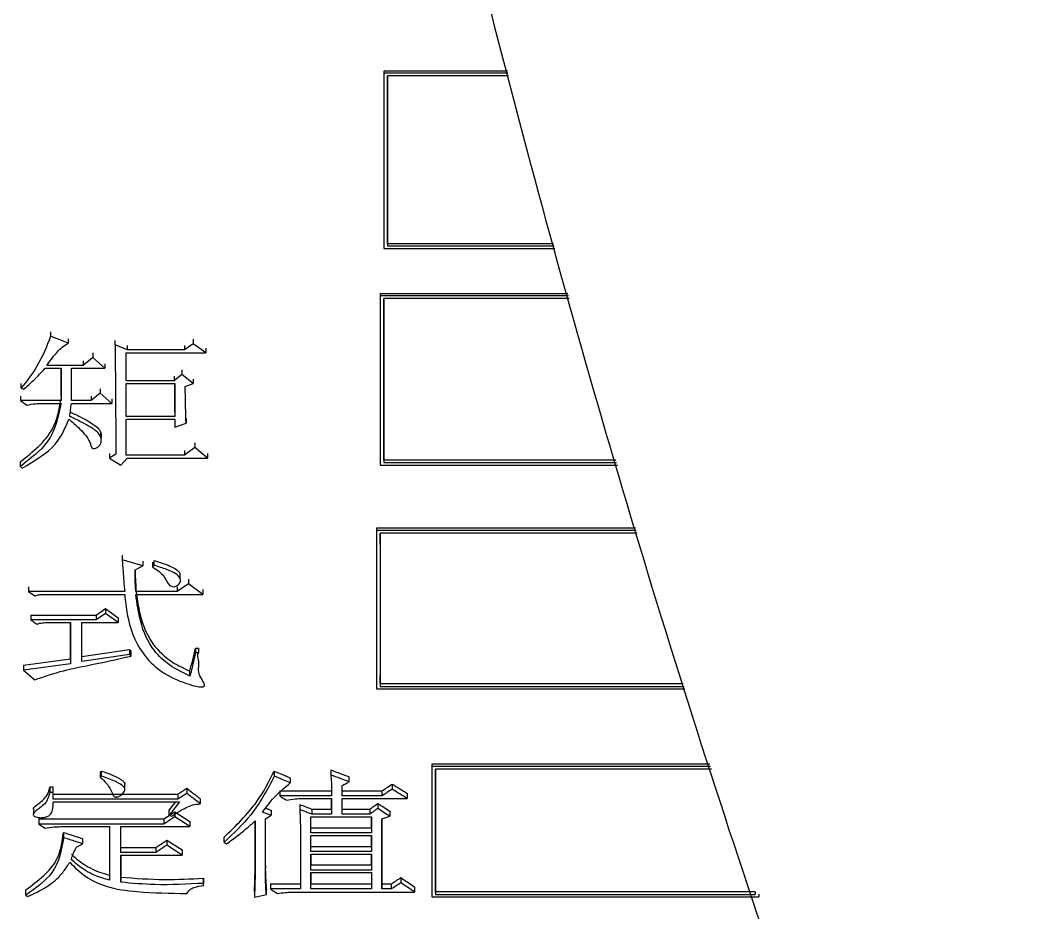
# Model space of a CAD drawing. Header units: millimetres. Extents: x 2126 to 3741, y 477 to 1658.
# Drawn here: x 2361.02 to 2374.89, y 835.02 to 847.14 of the extents above; entities that cross this region are included whole.
import ezdxf

# ---------------------------------------------------------------- set-up
doc = ezdxf.new("R2010")
doc.units = ezdxf.units.MM

msp = doc.modelspace()

# ---------------------------------------------------------------- linework, layer by layer
at = {"color": 7, "linetype": 'Continuous', "lineweight": 25}
for p, q in [((2367.634, 846.454), (2365.955, 846.454)), ((2365.955, 846.454), (2365.955, 844.072)), ((2365.955, 846.454), (2365.955, 846.426)), ((2367.641, 846.426), (2365.955, 846.426)), ((2367.65, 846.388), (2366.005, 846.388)), ((2365.955, 844.072), (2365.955, 844.042)), ((2365.955, 844.042), (2368.28, 844.042)), ((2366.005, 844.108), (2366.005, 844.079)), ((2368.261, 844.108), (2366.005, 844.108)), ((2366.005, 844.079), (2368.269, 844.079)), ((2368.456, 843.429), (2365.905, 843.429)), ((2365.905, 843.429), (2365.905, 841.132)), ((2365.905, 843.429), (2365.905, 843.4)), ((2368.465, 843.4), (2365.905, 843.4)), ((2368.475, 843.364), (2365.955, 843.364)), ((2361.426, 842.911), (2361.426, 842.851)), ((2361.665, 842.818), (2361.665, 842.758)), ((2362.303, 842.734), (2362.303, 842.795)), ((2363.363, 842.81), (2363.363, 842.75)), ((2362.465, 842.665), (2362.303, 842.734)), ((2363.244, 842.665), (2362.465, 842.665)), ((2363.363, 842.75), (2363.244, 842.665)), ((2363.244, 842.725), (2363.244, 842.665)), ((2363.536, 842.626), (2363.363, 842.75)), ((2363.536, 842.687), (2363.536, 842.626)), ((2362, 842.564), (2361.87, 842.455)), ((2361.87, 842.516), (2361.87, 842.455)), ((2362, 842.625), (2362, 842.564)), ((2362.162, 842.417), (2362, 842.564)), ((2362.454, 842.626), (2363.536, 842.626)), ((2362.454, 842.247), (2362.454, 842.626)), ((2361.351, 842.417), (2361.567, 842.417)), ((2361.87, 842.455), (2361.373, 842.455)), ((2361.567, 842.417), (2361.567, 841.977)), ((2361.567, 842.039), (2361.567, 842.417)), ((2361.708, 842.417), (2362.162, 842.417)), ((2361.708, 841.977), (2361.708, 842.417)), ((2362.162, 842.478), (2362.162, 842.417)), ((2363.211, 842.393), (2363.211, 842.332)), ((2363.103, 842.247), (2362.454, 842.247)), ((2363.211, 842.332), (2363.103, 842.247)), ((2363.103, 842.308), (2363.103, 842.247)), ((2363.363, 842.208), (2363.211, 842.332)), ((2363.363, 842.27), (2363.363, 842.208)), ((2361.026, 842.147), (2361.059, 842.131)), ((2362.097, 842.139), (2362.097, 842.077)), ((2362.454, 842.208), (2363.114, 842.208)), ((2362.454, 841.762), (2362.454, 842.208)), ((2363.114, 842.208), (2363.114, 841.762)), ((2363.114, 841.825), (2363.114, 842.208)), ((2363.255, 842.17), (2363.363, 842.208)), ((2361.016, 841.977), (2361.102, 841.916)), ((2361.567, 841.977), (2361.016, 841.977)), ((2361.567, 842.039), (2361.567, 841.977)), ((2361.978, 841.977), (2361.708, 841.977)), ((2362.097, 842.077), (2361.978, 841.977)), ((2361.978, 842.039), (2361.978, 841.977)), ((2362.26, 841.939), (2362.097, 842.077)), ((2362.26, 842.001), (2362.26, 841.939)), ((2361.318, 841.939), (2361.567, 841.939)), ((2361.708, 841.939), (2362.26, 841.939)), ((2363.114, 841.824), (2363.114, 841.762)), ((2363.114, 841.762), (2362.454, 841.762)), ((2362.454, 841.724), (2363.114, 841.724)), ((2362.454, 841.235), (2362.454, 841.724)), ((2363.114, 841.724), (2363.114, 841.617)), ((2363.114, 841.679), (2363.114, 841.617)), ((2363.114, 841.617), (2363.266, 841.67)), ((2363.266, 841.732), (2363.266, 841.67)), ((2362.108, 841.474), (2362.108, 841.537)), ((2363.385, 841.404), (2363.385, 841.342)), ((2362.227, 841.26), (2362.227, 841.197)), ((2362.314, 841.25), (2362.227, 841.197)), ((2363.385, 841.342), (2363.244, 841.235)), ((2363.244, 841.298), (2363.244, 841.235)), ((2363.558, 841.197), (2363.385, 841.342)), ((2363.558, 841.26), (2363.558, 841.197)), ((2362.227, 841.197), (2362.379, 841.098)), ((2362.379, 841.098), (2362.465, 841.197)), ((2363.244, 841.235), (2362.454, 841.235)), ((2362.465, 841.197), (2363.558, 841.197)), ((2365.905, 841.132), (2365.905, 841.101)), ((2365.955, 841.167), (2365.955, 841.136)), ((2369.109, 841.167), (2365.955, 841.167)), ((2365.955, 841.136), (2369.118, 841.136)), ((2361.016, 841.083), (2361.037, 841.06)), ((2365.905, 841.101), (2369.128, 841.101)), ((2369.376, 840.242), (2365.855, 840.242)), ((2365.855, 840.242), (2365.855, 840.175)), ((2365.855, 840.242), (2365.855, 840.21)), ((2369.385, 840.21), (2365.855, 840.21)), ((2369.395, 840.175), (2365.905, 840.175)), ((2365.905, 840.024), (2365.905, 840.175)), ((2362.4, 839.878), (2362.4, 839.814)), ((2362.681, 839.732), (2362.4, 839.814)), ((2362.573, 839.679), (2362.681, 839.732)), ((2362.681, 839.796), (2362.681, 839.732)), ((2362.811, 839.782), (2362.811, 839.717)), ((2363.187, 839.557), (2363.187, 839.622)), ((2365.855, 839.684), (2365.855, 838.095)), ((2361.124, 839.447), (2361.124, 839.382)), ((2362.584, 839.447), (2362.584, 839.382)), ((2363.298, 839.486), (2363.147, 839.382)), ((2363.147, 839.447), (2363.147, 839.382)), ((2363.298, 839.551), (2363.298, 839.486)), ((2363.493, 839.345), (2363.298, 839.486)), ((2361.124, 839.382), (2361.21, 839.323)), ((2362.433, 839.382), (2361.124, 839.382)), ((2361.34, 839.345), (2362.433, 839.345)), ((2363.147, 839.382), (2362.584, 839.382)), ((2362.584, 839.345), (2363.493, 839.345)), ((2363.493, 839.41), (2363.493, 839.345)), ((2361.156, 839.063), (2361.156, 838.998)), ((2361.156, 839.063), (2362.043, 839.063)), ((2362.043, 839.063), (2362.173, 839.152)), ((2362.173, 839.086), (2362.043, 838.998)), ((2362.043, 839.063), (2362.043, 838.998)), ((2362.173, 839.152), (2362.173, 839.086)), ((2362.173, 839.152), (2362.346, 839.027)), ((2362.346, 838.961), (2362.173, 839.086)), ((2361.373, 838.961), (2361.697, 838.961)), ((2361.697, 838.961), (2361.697, 838.403)), ((2361.697, 838.47), (2361.697, 838.961)), ((2361.848, 838.961), (2362.346, 838.961)), ((2361.848, 838.432), (2361.848, 838.961)), ((2362.346, 839.027), (2362.346, 838.961)), ((2363.395, 838.616), (2363.395, 838.549)), ((2363.395, 838.616), (2363.439, 838.616)), ((2363.439, 838.549), (2363.439, 838.616)), ((2361.848, 838.499), (2362.498, 838.594)), ((2362.498, 838.528), (2361.848, 838.432)), ((2362.498, 838.594), (2362.498, 838.528)), ((2362.519, 838.572), (2362.498, 838.594)), ((2362.519, 838.506), (2362.498, 838.528)), ((2362.519, 838.506), (2362.519, 838.572)), ((2363.439, 838.549), (2363.395, 838.549)), ((2361.059, 838.382), (2361.697, 838.47)), ((2361.697, 838.403), (2361.059, 838.316)), ((2361.059, 838.382), (2361.059, 838.316)), ((2361.697, 838.47), (2361.697, 838.403)), ((2361.059, 838.316), (2361.21, 838.184)), ((2363.32, 838.235), (2363.32, 838.302)), ((2365.905, 838.129), (2365.905, 838.25)), ((2365.855, 838.095), (2365.855, 838.061)), ((2365.855, 838.061), (2370.046, 838.061)), ((2365.905, 838.129), (2365.905, 838.095)), ((2370.024, 838.129), (2365.905, 838.129)), ((2365.905, 838.095), (2370.035, 838.095)), ((2365.234, 836.959), (2365.234, 836.89)), ((2370.383, 837.04), (2366.608, 837.04)), ((2366.608, 837.04), (2366.608, 835.271)), ((2366.608, 837.04), (2366.608, 837.005)), ((2370.394, 837.005), (2366.608, 837.005)), ((2366.608, 837.005), (2366.608, 835.236)), ((2370.405, 836.972), (2366.658, 836.972)), ((2366.658, 836.972), (2366.658, 835.268)), ((2366.658, 835.303), (2366.658, 836.972)), ((2362.097, 836.93), (2362.119, 836.945)), ((2362.097, 836.93), (2362.097, 836.862)), ((2362.119, 836.876), (2362.097, 836.862)), ((2362.119, 836.876), (2362.119, 836.945)), ((2364.466, 836.945), (2364.466, 836.876)), ((2364.683, 836.852), (2364.683, 836.783)), ((2365.483, 836.798), (2365.483, 836.866)), ((2361.416, 836.724), (2361.416, 836.655)), ((2361.459, 836.724), (2361.416, 836.724)), ((2361.459, 836.655), (2361.459, 836.724)), ((2362.435, 836.691), (2362.435, 836.761)), ((2363.157, 836.632), (2363.276, 836.71)), ((2363.276, 836.71), (2363.276, 836.641)), ((2364.542, 836.675), (2364.542, 836.606)), ((2364.542, 836.675), (2365.245, 836.675)), ((2365.386, 836.606), (2365.386, 836.748)), ((2365.386, 836.675), (2365.927, 836.675)), ((2365.927, 836.675), (2365.927, 836.606)), ((2366.067, 836.767), (2366.067, 836.698)), ((2361.459, 836.655), (2361.416, 836.655)), ((2361.459, 836.563), (2361.459, 836.655)), ((2361.459, 836.632), (2363.157, 836.632)), ((2363.157, 836.563), (2361.459, 836.563)), ((2363.276, 836.641), (2363.157, 836.563)), ((2363.157, 836.632), (2363.157, 836.563)), ((2363.46, 836.568), (2363.46, 836.499)), ((2365.245, 836.606), (2364.542, 836.606)), ((2364.845, 836.57), (2365.245, 836.57)), ((2365.245, 836.57), (2365.245, 836.358)), ((2365.245, 836.427), (2365.245, 836.57)), ((2365.927, 836.606), (2365.386, 836.606)), ((2365.386, 836.57), (2366.273, 836.57)), ((2365.386, 836.358), (2365.386, 836.57)), ((2366.273, 836.639), (2366.273, 836.57)), ((2361.191, 836.435), (2361.191, 836.365)), ((2361.459, 836.528), (2363.179, 836.528)), ((2361.46, 836.496), (2361.46, 836.528)), ((2362.963, 836.293), (2363.114, 836.392)), ((2363.179, 836.528), (2363.038, 836.344)), ((2363.038, 836.413), (2363.126, 836.528)), ((2363.038, 836.344), (2363.038, 836.413)), ((2363.114, 836.392), (2363.114, 836.323)), ((2363.114, 836.392), (2363.32, 836.258)), ((2364.423, 836.413), (2364.423, 836.344)), ((2364.812, 836.491), (2364.812, 836.422)), ((2364.975, 836.427), (2364.975, 836.358)), ((2364.975, 836.427), (2365.245, 836.427)), ((2365.245, 836.427), (2365.245, 836.358)), ((2365.386, 836.427), (2365.764, 836.427)), ((2365.764, 836.427), (2365.764, 836.358)), ((2365.873, 836.505), (2365.873, 836.436)), ((2366.035, 836.399), (2366.035, 836.33)), ((2361.264, 836.293), (2361.264, 836.224)), ((2361.264, 836.293), (2362.963, 836.293)), ((2363.114, 836.323), (2362.963, 836.224)), ((2362.963, 836.293), (2362.963, 836.224)), ((2363.038, 836.344), (2363.071, 836.33)), ((2363.32, 836.189), (2363.114, 836.323)), ((2363.32, 836.258), (2363.32, 836.189)), ((2364.207, 836.266), (2364.207, 835.565)), ((2364.207, 835.635), (2364.207, 836.266)), ((2364.347, 836.294), (2364.423, 836.344)), ((2364.347, 835.593), (2364.347, 836.294)), ((2364.964, 836.323), (2365.786, 836.323)), ((2364.964, 836.104), (2364.964, 836.323)), ((2365.245, 836.358), (2364.975, 836.358)), ((2365.764, 836.358), (2365.386, 836.358)), ((2365.786, 836.323), (2365.786, 836.104)), ((2365.786, 836.174), (2365.786, 836.323)), ((2365.927, 836.295), (2365.927, 835.413)), ((2365.927, 835.343), (2365.927, 836.294)), ((2361.264, 836.224), (2361.351, 836.167)), ((2362.963, 836.224), (2361.264, 836.224)), ((2361.567, 836.189), (2362.227, 836.189)), ((2362.227, 836.189), (2362.227, 835.461)), ((2362.379, 836.189), (2363.32, 836.189)), ((2362.379, 835.837), (2362.379, 836.189)), ((2364.823, 836.125), (2364.823, 835.343)), ((2364.964, 836.174), (2365.786, 836.174)), ((2365.786, 836.174), (2365.786, 836.104)), ((2361.6, 836.111), (2361.6, 836.041)), ((2361.859, 836.026), (2361.859, 835.957)), ((2362.855, 835.907), (2363.006, 836.005)), ((2363.006, 836.005), (2363.006, 835.936)), ((2363.006, 836.005), (2363.212, 835.872)), ((2363.785, 835.978), (2363.785, 836.047)), ((2363.785, 835.978), (2363.817, 835.957)), ((2365.786, 836.104), (2364.964, 836.104)), ((2364.964, 836.069), (2365.786, 836.069)), ((2364.964, 835.851), (2364.964, 836.069)), ((2365.786, 836.069), (2365.786, 835.851)), ((2365.786, 835.921), (2365.786, 836.069)), ((2362.379, 835.907), (2362.855, 835.907)), ((2362.855, 835.837), (2362.379, 835.837)), ((2363.006, 835.936), (2362.855, 835.837)), ((2362.855, 835.907), (2362.855, 835.837)), ((2363.212, 835.802), (2363.006, 835.936)), ((2363.212, 835.872), (2363.212, 835.802)), ((2364.964, 835.921), (2365.786, 835.921)), ((2365.786, 835.851), (2364.964, 835.851)), ((2365.786, 835.921), (2365.786, 835.851)), ((2362.379, 835.802), (2363.212, 835.802)), ((2362.379, 835.433), (2362.379, 835.802)), ((2362.379, 835.802), (2362.379, 835.503)), ((2364.964, 835.816), (2365.786, 835.816)), ((2364.964, 835.6), (2364.964, 835.816)), ((2364.964, 835.816), (2364.964, 835.67)), ((2365.786, 835.816), (2365.786, 835.6)), ((2365.786, 835.67), (2365.786, 835.816)), ((2364.207, 835.635), (2364.207, 835.565)), ((2364.347, 835.663), (2364.347, 835.617)), ((2364.964, 835.6), (2364.964, 835.67)), ((2364.964, 835.67), (2365.786, 835.67)), ((2365.786, 835.6), (2364.964, 835.6)), ((2364.964, 835.565), (2365.786, 835.565)), ((2364.964, 835.343), (2364.964, 835.565)), ((2364.964, 835.565), (2364.964, 835.413)), ((2365.786, 835.67), (2365.786, 835.6)), ((2365.786, 835.565), (2365.786, 835.343)), ((2362.379, 835.503), (2362.379, 835.433)), ((2363.504, 835.489), (2363.504, 835.419)), ((2363.504, 835.462), (2363.504, 835.489)), ((2363.504, 835.391), (2363.504, 835.462)), ((2366.186, 835.496), (2366.186, 835.426)), ((2361.091, 835.259), (2361.091, 835.33)), ((2363.504, 835.391), (2363.504, 835.419)), ((2364.196, 835.302), (2364.196, 835.232)), ((2364.358, 835.266), (2364.358, 835.337)), ((2364.412, 835.413), (2364.412, 835.343)), ((2364.412, 835.413), (2364.823, 835.413)), ((2364.823, 835.343), (2364.412, 835.343)), ((2364.964, 835.343), (2364.964, 835.413)), ((2364.964, 835.413), (2365.786, 835.413)), ((2365.786, 835.343), (2364.964, 835.343)), ((2365.927, 835.413), (2365.927, 835.343)), ((2365.927, 835.413), (2366.056, 835.413)), ((2366.056, 835.343), (2365.927, 835.343)), ((2366.056, 835.413), (2366.056, 835.343)), ((2366.37, 835.372), (2366.37, 835.301)), ((2366.658, 835.303), (2366.658, 835.268)), ((2370.999, 835.303), (2366.658, 835.303)), ((2370.999, 835.303), (2370.999, 835.268)), ((2361.091, 835.259), (2361.113, 835.239)), ((2364.196, 835.232), (2364.358, 835.266)), ((2366.608, 835.271), (2366.608, 835.236)), ((2366.608, 835.236), (2371.049, 835.236)), ((2366.658, 835.268), (2370.999, 835.268)), ((2371.049, 835.271), (2371.049, 835.236))]:
    msp.add_line(p, q, dxfattribs=at)
at = {"color": 7, "linetype": 'Continuous', "lineweight": 25, "flags": 128}
for points in [[(2362.465, 842.725), (2362.465, 842.71), (2362.465, 842.695), (2362.465, 842.665)], [(2361.026, 842.147), (2361.026, 842.17), (2361.026, 842.189), (2361.026, 842.208)], [(2361.016, 842.039), (2361.016, 842.024), (2361.016, 842.008), (2361.016, 841.977)], [(2361.016, 841.083), (2361.016, 841.106), (2361.016, 841.126), (2361.016, 841.146)], [(2362.833, 839.739), (2362.822, 839.728), (2362.811, 839.717)], [(2362.833, 839.739), (2362.833, 839.763), (2362.833, 839.783), (2362.833, 839.804)], [(2362.043, 838.998), (2361.6, 838.998), (2361.156, 838.998)], [(2364.423, 836.344), (2364.378, 836.36), (2364.341, 836.373), (2364.304, 836.386)], [(2365.927, 836.294), (2365.981, 836.312), (2366.035, 836.33)], [(2364.769, 835.301), (2365.364, 835.301), (2366.37, 835.301)]]:
    msp.add_lwpolyline(points, dxfattribs=at)
at = {"color": 7, "linetype": 'Continuous', "lineweight": 25}
for points, knots in [([(2362.131, 889.762), (2362.156, 887.202), (2362.191, 883.621), (2362.47, 878.352), (2362.805, 873.888), (2363.371, 868.571), (2364.144, 863.002), (2365.154, 857.189), (2366.41, 851.218), (2367.921, 845.142), (2369.691, 839.004), (2371.726, 832.839), (2374.025, 826.675), (2376.59, 820.538), (2379.421, 814.45), (2382.515, 808.431), (2385.869, 802.498), (2389.481, 796.669), (2393.347, 790.959), (2397.461, 785.383), (2401.818, 779.956), (2406.412, 774.69), (2411.237, 769.599), (2416.285, 764.694), (2421.548, 759.987), (2427.018, 755.49), (2432.686, 751.211), (2438.543, 747.163), (2444.58, 743.353), (2450.785, 739.791), (2457.15, 736.486), (2463.663, 733.445), (2470.312, 730.676), (2477.086, 728.186), (2483.974, 725.98), (2490.963, 724.066), (2498.04, 722.447), (2505.194, 721.129), (2512.411, 720.116), (2519.678, 719.412), (2526.982, 719.019), (2534.31, 718.94), (2541.648, 719.177), (2548.983, 719.731), (2556.301, 720.604), (2563.588, 721.794), (2570.83, 723.302), (2578.015, 725.127), (2585.128, 727.267), (2592.155, 729.721), (2599.084, 732.486), (2605.9, 735.559), (2612.591, 738.936), (2619.143, 742.614), (2625.543, 746.587), (2631.778, 750.852), (2637.836, 755.403), (2643.704, 760.235), (2649.371, 765.342), (2654.823, 770.719), (2659.871, 776.166), (2664.523, 781.639), (2668.793, 787.097), (2672.835, 792.722), (2676.643, 798.504), (2680.212, 804.431), (2683.534, 810.494), (2686.604, 816.679), (2689.417, 822.976), (2691.969, 829.37), (2694.255, 835.845), (2696.272, 842.383), (2698.014, 848.957), (2699.479, 855.53), (2700.661, 862.024), (2701.558, 868.314), (2702.141, 873.837), (2702.509, 878.72), (2702.748, 883.544), (2702.866, 889.519), (2702.755, 895.035), (2702.483, 900.305), (2702.146, 904.769), (2701.581, 910.085), (2700.808, 915.654), (2699.798, 921.468), (2698.541, 927.439), (2697.031, 933.515), (2695.26, 939.653), (2693.226, 945.818), (2690.926, 951.982), (2688.361, 958.118), (2685.531, 964.207), (2682.437, 970.226), (2679.082, 976.159), (2675.47, 981.988), (2671.605, 987.698), (2667.491, 993.273), (2663.133, 998.701), (2658.539, 1003.966), (2653.715, 1009.058), (2648.667, 1013.962), (2643.404, 1018.669), (2637.934, 1023.167), (2632.266, 1027.445), (2626.409, 1031.494), (2620.372, 1035.304), (2614.166, 1038.865), (2607.801, 1042.17), (2601.289, 1045.213), (2594.638, 1047.975), (2588.356, 1050.312), (2584.251, 1051.59), (2582.442, 1052.154)], [0, 0, 0, 0, 0.0102074, 0.014274, 0.021037, 0.0280561, 0.0355867, 0.0434511, 0.0515783, 0.0599113, 0.0684099, 0.0770439, 0.085791, 0.0946336, 0.1035582, 0.112554, 0.1216124, 0.1307262, 0.1398897, 0.1490979, 0.1583469, 0.1676331, 0.1769537, 0.1863062, 0.1956884, 0.2050985, 0.2145348, 0.2239961, 0.233481, 0.2429885, 0.2525178, 0.262068, 0.2716385, 0.2812287, 0.2908382, 0.3004664, 0.3101132, 0.3197782, 0.3294613, 0.3391624, 0.3488814, 0.3586183, 0.3683733, 0.3781464, 0.387938, 0.3977483, 0.4075776, 0.4174265, 0.4272956, 0.4371854, 0.4470968, 0.4570307, 0.4669882, 0.4769704, 0.486979, 0.4970156, 0.5070822, 0.5171812, 0.5273154, 0.5374882, 0.5477037, 0.5569145, 0.5661226, 0.5753266, 0.5845258, 0.5937191, 0.6029052, 0.6120821, 0.6212471, 0.6303962, 0.6395236, 0.6486197, 0.6576679, 0.6666375, 0.6754633, 0.6839789, 0.6919633, 0.6976055, 0.7035012, 0.7112199, 0.7214273, 0.7254939, 0.7322569, 0.739276, 0.7468066, 0.754671, 0.7627982, 0.7711312, 0.7796298, 0.7882638, 0.7970109, 0.8058535, 0.8147781, 0.8237739, 0.8328323, 0.8419461, 0.8511096, 0.8603178, 0.8695668, 0.878853, 0.8881736, 0.8975261, 0.9069083, 0.9163184, 0.9257547, 0.935216, 0.9447009, 0.9542084, 0.9637377, 0.9732879, 0.9828584, 0.9924486, 1, 1, 1, 1]), ([(2365.955, 846.426), (2365.955, 846.185), (2365.955, 845.703), (2365.955, 844.907), (2365.955, 844.357), (2365.955, 844.042)], [0, 0, 0, 0, 0.300085, 0.60017, 1, 1, 1, 1]), ([(2366.005, 846.388), (2366.005, 846.147), (2366.005, 845.666), (2366.005, 844.895), (2366.005, 844.369), (2366.005, 844.079)], [0, 0, 0, 0, 0.30968, 0.61936, 1, 1, 1, 1]), ([(2366.005, 844.108), (2366.005, 844.299), (2366.005, 844.679), (2366.005, 845.437), (2366.005, 846.01), (2366.005, 846.388)], [0, 0, 0, 0, 0.253112, 0.506224, 1, 1, 1, 1]), ([(2365.905, 843.4), (2365.905, 843.167), (2365.905, 842.701), (2365.905, 841.934), (2365.905, 841.404), (2365.905, 841.101)], [0, 0, 0, 0, 0.300085, 0.60017, 1, 1, 1, 1]), ([(2365.955, 843.364), (2365.955, 843.131), (2365.955, 842.666), (2365.955, 841.922), (2365.955, 841.415), (2365.955, 841.136)], [0, 0, 0, 0, 0.30968, 0.61936, 1, 1, 1, 1]), ([(2365.955, 841.167), (2365.955, 841.351), (2365.955, 841.717), (2365.955, 842.447), (2365.955, 842.999), (2365.955, 843.364)], [0, 0, 0, 0, 0.2534485, 0.506897, 1, 1, 1, 1]), ([(2361.426, 842.851), (2361.372, 842.713), (2361.274, 842.464), (2361.102, 842.244), (2361.026, 842.147)], [0, 0, 0, 0, 0.556947, 1, 1, 1, 1]), ([(2361.665, 842.758), (2361.634, 842.77), (2361.58, 842.791), (2361.5, 842.822), (2361.451, 842.841), (2361.427, 842.851)], [0, 0, 0, 0, 0.380374, 0.690187, 1, 1, 1, 1]), ([(2361.373, 842.455), (2361.401, 842.492), (2361.447, 842.553), (2361.514, 842.637), (2361.579, 842.705), (2361.636, 842.74), (2361.665, 842.758)], [0, 0, 0, 0, 0.336864, 0.555373, 0.775639, 1, 1, 1, 1]), ([(2362.303, 842.734), (2362.303, 842.65), (2362.305, 842.482), (2362.306, 842.231), (2362.308, 842.022), (2362.309, 841.813), (2362.311, 841.629), (2362.312, 841.428), (2362.313, 841.31), (2362.314, 841.25)], [0, 0, 0, 0, 0.168661, 0.337321, 0.505982, 0.590312, 0.758972, 0.879486, 1, 1, 1, 1]), ([(2361.059, 842.131), (2361.106, 842.172), (2361.182, 842.237), (2361.276, 842.335), (2361.326, 842.389), (2361.351, 842.417)], [0, 0, 0, 0, 0.450179, 0.724893, 1, 1, 1, 1]), ([(2363.266, 841.67), (2363.264, 841.732), (2363.263, 841.797), (2363.261, 841.866), (2363.261, 841.882), (2363.261, 841.897), (2363.26, 841.912), (2363.26, 841.928), (2363.26, 841.943), (2363.259, 841.962), (2363.259, 841.978), (2363.259, 841.993), (2363.258, 842.009), (2363.258, 842.024), (2363.257, 842.051), (2363.256, 842.098), (2363.255, 842.142), (2363.255, 842.17)], [0, 0, 0, 0, 0.369844, 0.392959, 0.416074, 0.462305, 0.48542, 0.508535, 0.554765, 0.577881, 0.624111, 0.647226, 0.670342, 0.716572, 0.739687, 0.832148, 1, 1, 1, 1]), ([(2361.016, 841.146), (2361.185, 841.283), (2361.484, 841.525), (2361.542, 841.857), (2361.567, 842.001)], [0, 0, 0, 0, 0.566016, 1, 1, 1, 1]), ([(2361.567, 841.939), (2361.529, 841.755), (2361.46, 841.421), (2361.153, 841.188), (2361.016, 841.083)], [0, 0, 0, 0, 0.551707, 1, 1, 1, 1]), ([(2361.102, 841.916), (2361.142, 841.923), (2361.213, 841.937), (2361.286, 841.938), (2361.318, 841.939)], [0, 0, 0, 0, 0.558835, 1, 1, 1, 1]), ([(2361.686, 841.762), (2361.69, 841.792), (2361.695, 841.836), (2361.702, 841.895), (2361.706, 841.924), (2361.708, 841.939)], [0, 0, 0, 0, 0.499999, 0.749999, 1, 1, 1, 1]), ([(2361.686, 841.825), (2361.734, 841.802), (2361.853, 841.746), (2361.994, 841.669), (2362.089, 841.588), (2362.113, 841.53), (2362.117, 841.49), (2362.109, 841.471), (2362.108, 841.468)], [0, 0, 0, 0, 0.2545356, 0.6322289, 0.7772264, 0.880906, 0.9842735, 1, 1, 1, 1]), ([(2361.037, 841.06), (2361.208, 841.158), (2361.508, 841.331), (2361.625, 841.605), (2361.675, 841.724)], [0, 0, 0, 0, 0.56753, 1, 1, 1, 1]), ([(2361.676, 841.724), (2361.734, 841.674), (2361.851, 841.574), (2361.956, 841.441), (2361.975, 841.354), (2361.987, 841.335), (2361.995, 841.329), (2362.003, 841.325), (2362.014, 841.324), (2362.031, 841.327), (2362.057, 841.337), (2362.085, 841.358), (2362.108, 841.393), (2362.116, 841.438), (2362.108, 841.49), (2362.056, 841.563), (2361.915, 841.651), (2361.78, 841.719), (2361.692, 841.76), (2361.686, 841.762)], [0, 0, 0, 0, 0.181627, 0.364877, 0.405345, 0.414708, 0.422096, 0.428255, 0.434387, 0.44497, 0.464039, 0.494559, 0.524876, 0.568261, 0.613388, 0.663291, 0.787095, 0.985392, 1, 1, 1, 1]), ([(2365.855, 840.21), (2365.855, 839.992), (2365.855, 839.557), (2365.855, 838.839), (2365.855, 838.344), (2365.855, 838.061)], [0, 0, 0, 0, 0.300081, 0.600162, 1, 1, 1, 1]), ([(2365.905, 840.175), (2365.905, 839.958), (2365.905, 839.522), (2365.905, 838.828), (2365.905, 838.355), (2365.905, 838.095)], [0, 0, 0, 0, 0.309921, 0.619841, 1, 1, 1, 1]), ([(2362.4, 839.814), (2362.403, 839.762), (2362.409, 839.664), (2362.42, 839.52), (2362.428, 839.428), (2362.433, 839.382)], [0, 0, 0, 0, 0.3604321, 0.6801926, 1, 1, 1, 1]), ([(2362.811, 839.717), (2362.87, 839.679), (2362.975, 839.611), (2363.007, 839.495), (2363.068, 839.453), (2363.104, 839.446), (2363.138, 839.458), (2363.163, 839.477), (2363.182, 839.5), (2363.191, 839.524), (2363.191, 839.55), (2363.172, 839.594), (2363.103, 839.64), (2362.984, 839.692), (2362.89, 839.721), (2362.833, 839.739)], [0, 0, 0, 0, 0.207899, 0.367255, 0.399925, 0.431308, 0.463075, 0.497006, 0.528572, 0.558381, 0.588718, 0.619577, 0.72297, 0.829976, 1, 1, 1, 1]), ([(2362.833, 839.804), (2362.907, 839.782), (2363.009, 839.751), (2363.122, 839.692), (2363.174, 839.655), (2363.184, 839.628), (2363.186, 839.622)], [0, 0, 0, 0, 0.537893, 0.745384, 0.947325, 1, 1, 1, 1]), ([(2362.584, 839.382), (2362.582, 839.409), (2362.578, 839.463), (2362.574, 839.562), (2362.574, 839.635), (2362.573, 839.679)], [0, 0, 0, 0, 0.273961, 0.547941, 1, 1, 1, 1]), ([(2362.574, 839.68), (2362.574, 839.674), (2362.574, 839.641), (2362.576, 839.564), (2362.581, 839.492), (2362.584, 839.447)], [0, 0, 0, 0, 0.072964, 0.423407, 1, 1, 1, 1]), ([(2361.21, 839.323), (2361.224, 839.328), (2361.246, 839.337), (2361.281, 839.342), (2361.31, 839.345), (2361.33, 839.345), (2361.34, 839.345)], [0, 0, 0, 0, 0.335689, 0.556704, 0.778126, 1, 1, 1, 1]), ([(2362.433, 839.345), (2362.442, 839.254), (2362.471, 838.979), (2362.601, 838.606), (2362.911, 838.287), (2363.19, 838.155), (2363.385, 838.1), (2363.46, 838.086), (2363.493, 838.088), (2363.504, 838.091), (2363.511, 838.096), (2363.516, 838.102), (2363.518, 838.113), (2363.507, 838.154), (2363.463, 838.216), (2363.423, 838.316), (2363.452, 838.406), (2363.43, 838.475), (2363.423, 838.512), (2363.427, 838.534), (2363.433, 838.544), (2363.438, 838.549), (2363.439, 838.549)], [0, 0, 0, 0, 0.12969, 0.391826, 0.53917, 0.686254, 0.737833, 0.763743, 0.768247, 0.772786, 0.775634, 0.778494, 0.782467, 0.792759, 0.837973, 0.883317, 0.939016, 0.96559, 0.984609, 0.99227, 0.998264, 1, 1, 1, 1]), ([(2362.584, 839.41), (2362.595, 839.327), (2362.629, 839.074), (2362.742, 838.716), (2363.036, 838.435), (2363.238, 838.34), (2363.32, 838.302)], [0, 0, 0, 0, 0.194025, 0.585754, 0.833326, 1, 1, 1, 1]), ([(2363.32, 838.235), (2363.225, 838.28), (2363.034, 838.371), (2362.776, 838.619), (2362.637, 838.958), (2362.601, 839.221), (2362.584, 839.345)], [0, 0, 0, 0, 0.194334, 0.390703, 0.714344, 1, 1, 1, 1]), ([(2361.156, 838.998), (2361.169, 838.989), (2361.189, 838.975), (2361.218, 838.955), (2361.235, 838.944), (2361.243, 838.939)], [0, 0, 0, 0, 0.432631, 0.716316, 1, 1, 1, 1]), ([(2361.243, 838.939), (2361.259, 838.945), (2361.287, 838.955), (2361.332, 838.96), (2361.359, 838.961), (2361.373, 838.961)], [0, 0, 0, 0, 0.400023, 0.697528, 1, 1, 1, 1]), ([(2363.32, 838.302), (2363.332, 838.353), (2363.351, 838.43), (2363.376, 838.534), (2363.389, 838.589), (2363.395, 838.616)], [0, 0, 0, 0, 0.482237, 0.741118, 1, 1, 1, 1]), ([(2361.21, 838.184), (2361.34, 838.229), (2361.574, 838.309), (2362.02, 838.395), (2362.324, 838.462), (2362.519, 838.506)], [0, 0, 0, 0, 0.310143, 0.557762, 1, 1, 1, 1]), ([(2363.395, 838.549), (2363.383, 838.499), (2363.365, 838.421), (2363.339, 838.317), (2363.326, 838.262), (2363.32, 838.235)], [0, 0, 0, 0, 0.481628, 0.740814, 1, 1, 1, 1]), ([(2365.234, 836.959), (2365.276, 836.943), (2365.359, 836.913), (2365.442, 836.882), (2365.483, 836.866)], [0, 0, 0, 0, 0.5, 1, 1, 1, 1]), ([(2362.097, 836.862), (2362.128, 836.834), (2362.203, 836.768), (2362.253, 836.677), (2362.276, 836.613), (2362.29, 836.599), (2362.3, 836.593), (2362.313, 836.591), (2362.331, 836.592), (2362.356, 836.6), (2362.391, 836.622), (2362.418, 836.65), (2362.436, 836.681), (2362.435, 836.705), (2362.422, 836.731), (2362.362, 836.779), (2362.256, 836.826), (2362.159, 836.861), (2362.119, 836.876)], [0, 0, 0, 0, 0.137524, 0.335447, 0.378025, 0.3933, 0.403602, 0.413937, 0.429101, 0.455133, 0.490172, 0.557555, 0.588524, 0.619673, 0.649408, 0.693614, 0.870957, 1, 1, 1, 1]), ([(2362.119, 836.945), (2362.162, 836.929), (2362.247, 836.899), (2362.34, 836.855), (2362.401, 836.818), (2362.427, 836.792), (2362.436, 836.771), (2362.434, 836.762), (2362.434, 836.761)], [0, 0, 0, 0, 0.345691, 0.672315, 0.79105, 0.911206, 0.988404, 1, 1, 1, 1]), ([(2363.785, 836.047), (2363.945, 836.202), (2364.23, 836.478), (2364.394, 836.803), (2364.466, 836.945)], [0, 0, 0, 0, 0.563504, 1, 1, 1, 1]), ([(2364.466, 836.876), (2364.372, 836.696), (2364.202, 836.371), (2363.913, 836.099), (2363.785, 835.978)], [0, 0, 0, 0, 0.556051, 1, 1, 1, 1]), ([(2364.466, 836.945), (2364.495, 836.932), (2364.546, 836.911), (2364.618, 836.88), (2364.661, 836.861), (2364.683, 836.852)], [0, 0, 0, 0, 0.402506, 0.701253, 1, 1, 1, 1]), ([(2364.683, 836.783), (2364.654, 836.796), (2364.603, 836.817), (2364.531, 836.848), (2364.488, 836.867), (2364.466, 836.876)], [0, 0, 0, 0, 0.402372, 0.701186, 1, 1, 1, 1]), ([(2365.234, 836.89), (2365.236, 836.864), (2365.241, 836.811), (2365.244, 836.717), (2365.245, 836.648), (2365.245, 836.606)], [0, 0, 0, 0, 0.276869, 0.553757, 1, 1, 1, 1]), ([(2365.483, 836.798), (2365.442, 836.813), (2365.359, 836.844), (2365.276, 836.875), (2365.234, 836.89)], [0, 0, 0, 0, 0.499999, 1, 1, 1, 1]), ([(2361.193, 836.431), (2361.193, 836.435), (2361.195, 836.448), (2361.261, 836.503), (2361.374, 836.579), (2361.403, 836.68), (2361.416, 836.724)], [0, 0, 0, 0, 0.036377, 0.114476, 0.614892, 1, 1, 1, 1]), ([(2363.276, 836.71), (2363.299, 836.692), (2363.342, 836.66), (2363.403, 836.613), (2363.441, 836.583), (2363.46, 836.568)], [0, 0, 0, 0, 0.376207, 0.688103, 1, 1, 1, 1]), ([(2364.304, 836.386), (2364.363, 836.466), (2364.47, 836.608), (2364.617, 836.73), (2364.683, 836.783)], [0, 0, 0, 0, 0.5582906, 1, 1, 1, 1]), ([(2365.386, 836.748), (2365.402, 836.756), (2365.434, 836.773), (2365.467, 836.789), (2365.483, 836.798)], [0, 0, 0, 0, 0.500001, 1, 1, 1, 1]), ([(2365.927, 836.675), (2365.95, 836.69), (2365.997, 836.721), (2366.044, 836.751), (2366.067, 836.767)], [0, 0, 0, 0, 0.5, 1, 1, 1, 1]), ([(2366.067, 836.698), (2366.044, 836.683), (2365.997, 836.652), (2365.95, 836.621), (2365.927, 836.606)], [0, 0, 0, 0, 0.499999, 1, 1, 1, 1]), ([(2366.067, 836.767), (2366.102, 836.746), (2366.17, 836.703), (2366.239, 836.661), (2366.273, 836.639)], [0, 0, 0, 0, 0.499999, 1, 1, 1, 1]), ([(2366.273, 836.57), (2366.239, 836.592), (2366.17, 836.634), (2366.102, 836.677), (2366.067, 836.698)], [0, 0, 0, 0, 0.5, 1, 1, 1, 1]), ([(2361.416, 836.655), (2361.399, 836.599), (2361.37, 836.496), (2361.245, 836.425), (2361.194, 836.375), (2361.187, 836.353), (2361.196, 836.337), (2361.215, 836.325), (2361.248, 836.313), (2361.295, 836.309), (2361.346, 836.315), (2361.393, 836.33), (2361.443, 836.37), (2361.461, 836.442), (2361.46, 836.499), (2361.459, 836.528)], [0, 0, 0, 0, 0.230342, 0.416704, 0.453392, 0.487581, 0.504129, 0.522219, 0.561724, 0.611998, 0.663323, 0.713955, 0.762021, 0.881086, 1, 1, 1, 1]), ([(2363.46, 836.499), (2363.437, 836.517), (2363.395, 836.55), (2363.334, 836.597), (2363.296, 836.626), (2363.276, 836.641)], [0, 0, 0, 0, 0.375947, 0.687973, 1, 1, 1, 1]), ([(2364.542, 836.606), (2364.556, 836.596), (2364.585, 836.577), (2364.614, 836.558), (2364.629, 836.549)], [0, 0, 0, 0, 0.5, 1, 1, 1, 1]), ([(2364.629, 836.549), (2364.668, 836.556), (2364.739, 836.569), (2364.813, 836.57), (2364.845, 836.57)], [0, 0, 0, 0, 0.558835, 1, 1, 1, 1]), ([(2363.071, 836.33), (2363.108, 836.356), (2363.171, 836.398), (2363.267, 836.449), (2363.357, 836.488), (2363.426, 836.496), (2363.46, 836.499)], [0, 0, 0, 0, 0.334836, 0.553745, 0.775373, 1, 1, 1, 1]), ([(2364.348, 836.44), (2364.348, 836.44), (2364.361, 836.435), (2364.386, 836.426), (2364.411, 836.417), (2364.423, 836.413)], [0, 0, 0, 0, 0.010312, 0.505157, 1, 1, 1, 1]), ([(2364.812, 836.491), (2364.84, 836.48), (2364.894, 836.459), (2364.948, 836.438), (2364.975, 836.427)], [0, 0, 0, 0, 0.499999, 1, 1, 1, 1]), ([(2364.812, 836.422), (2364.813, 836.419), (2364.813, 836.415), (2364.813, 836.409), (2364.813, 836.405), (2364.813, 836.4), (2364.813, 836.396), (2364.814, 836.391), (2364.814, 836.386), (2364.814, 836.382), (2364.814, 836.377), (2364.814, 836.373), (2364.814, 836.368), (2364.815, 836.363), (2364.815, 836.358), (2364.815, 836.354), (2364.815, 836.349), (2364.815, 836.341), (2364.816, 836.332), (2364.816, 836.323), (2364.816, 836.314), (2364.817, 836.305), (2364.817, 836.296), (2364.817, 836.287), (2364.818, 836.278), (2364.818, 836.267), (2364.818, 836.258), (2364.819, 836.249), (2364.819, 836.24), (2364.819, 836.231), (2364.82, 836.222), (2364.82, 836.213), (2364.82, 836.204), (2364.821, 836.195), (2364.821, 836.188), (2364.821, 836.181), (2364.821, 836.174), (2364.822, 836.169), (2364.822, 836.164), (2364.822, 836.16), (2364.822, 836.155), (2364.822, 836.151), (2364.823, 836.146), (2364.823, 836.142), (2364.823, 836.136), (2364.823, 836.131), (2364.823, 836.127), (2364.823, 836.125)], [0, 0, 0, 0, 0.0228582, 0.0457162, 0.0571452, 0.0685742, 0.0914321, 0.1028611, 0.1142901, 0.1371481, 0.1485771, 0.1600061, 0.1828641, 0.1942931, 0.217151, 0.22858, 0.240009, 0.262867, 0.308583, 0.3314409, 0.3542989, 0.4000149, 0.4228729, 0.4457309, 0.4914468, 0.5143048, 0.5600208, 0.5828788, 0.6057367, 0.6514527, 0.6743107, 0.6971687, 0.7428846, 0.7657426, 0.7886006, 0.8114586, 0.8343166, 0.8571745, 0.8686035, 0.8800325, 0.9028905, 0.9143195, 0.9257485, 0.9486065, 0.9600355, 0.9800177, 1, 1, 1, 1]), ([(2364.975, 836.358), (2364.948, 836.369), (2364.894, 836.39), (2364.84, 836.411), (2364.812, 836.422)], [0, 0, 0, 0, 0.5, 1, 1, 1, 1]), ([(2365.764, 836.427), (2365.782, 836.44), (2365.818, 836.466), (2365.855, 836.492), (2365.873, 836.505)], [0, 0, 0, 0, 0.5000002, 1, 1, 1, 1]), ([(2365.873, 836.436), (2365.855, 836.423), (2365.818, 836.397), (2365.782, 836.371), (2365.764, 836.358)], [0, 0, 0, 0, 0.499999, 1, 1, 1, 1]), ([(2365.873, 836.505), (2365.9, 836.487), (2365.954, 836.452), (2366.008, 836.417), (2366.035, 836.399)], [0, 0, 0, 0, 0.4999987, 1, 1, 1, 1]), ([(2366.035, 836.33), (2366.008, 836.347), (2365.954, 836.383), (2365.9, 836.418), (2365.873, 836.436)], [0, 0, 0, 0, 0.499999, 1, 1, 1, 1]), ([(2363.817, 835.957), (2363.87, 835.994), (2363.964, 836.061), (2364.092, 836.166), (2364.168, 836.233), (2364.207, 836.266)], [0, 0, 0, 0, 0.38007, 0.689866, 1, 1, 1, 1]), ([(2361.351, 836.167), (2361.391, 836.174), (2361.462, 836.187), (2361.535, 836.188), (2361.567, 836.189)], [0, 0, 0, 0, 0.558835, 1, 1, 1, 1]), ([(2361.091, 835.33), (2361.256, 835.456), (2361.546, 835.677), (2361.583, 835.979), (2361.6, 836.111)], [0, 0, 0, 0, 0.565517, 1, 1, 1, 1]), ([(2361.6, 836.041), (2361.573, 835.873), (2361.524, 835.569), (2361.225, 835.355), (2361.091, 835.259)], [0, 0, 0, 0, 0.551895, 1, 1, 1, 1]), ([(2361.6, 836.111), (2361.63, 836.101), (2361.689, 836.082), (2361.776, 836.054), (2361.831, 836.035), (2361.859, 836.026)], [0, 0, 0, 0, 0.354462, 0.677231, 1, 1, 1, 1]), ([(2361.859, 835.957), (2361.829, 835.967), (2361.77, 835.986), (2361.684, 836.014), (2361.628, 836.032), (2361.6, 836.041)], [0, 0, 0, 0, 0.354383, 0.677192, 1, 1, 1, 1]), ([(2361.708, 835.747), (2361.716, 835.771), (2361.729, 835.81), (2361.753, 835.863), (2361.766, 835.893), (2361.773, 835.908)], [0, 0, 0, 0, 0.443144, 0.721519, 1, 1, 1, 1]), ([(2361.773, 835.908), (2361.787, 835.916), (2361.816, 835.932), (2361.845, 835.948), (2361.859, 835.957)], [0, 0, 0, 0, 0.499998, 1, 1, 1, 1]), ([(2361.113, 835.239), (2361.199, 835.279), (2361.34, 835.344), (2361.502, 835.464), (2361.606, 835.581), (2361.66, 835.663), (2361.686, 835.705)], [0, 0, 0, 0, 0.347372, 0.56793, 0.785018, 1, 1, 1, 1]), ([(2361.686, 835.705), (2361.752, 835.639), (2361.885, 835.507), (2362.199, 835.352), (2362.683, 835.291), (2363.052, 835.284), (2363.276, 835.28)], [0, 0, 0, 0, 0.189312, 0.380663, 0.622562, 1, 1, 1, 1]), ([(2361.708, 835.817), (2361.753, 835.774), (2361.828, 835.705), (2361.962, 835.627), (2362.087, 835.569), (2362.18, 835.544), (2362.227, 835.531)], [0, 0, 0, 0, 0.332937, 0.552321, 0.774679, 1, 1, 1, 1]), ([(2362.227, 835.461), (2362.156, 835.482), (2362.038, 835.516), (2361.899, 835.592), (2361.793, 835.664), (2361.736, 835.719), (2361.708, 835.747)], [0, 0, 0, 0, 0.34637, 0.567178, 0.784978, 1, 1, 1, 1]), ([(2364.196, 835.302), (2364.197, 835.343), (2364.2, 835.419), (2364.203, 835.53), (2364.206, 835.6), (2364.207, 835.635)], [0, 0, 0, 0, 0.371274, 0.685636, 1, 1, 1, 1]), ([(2364.207, 835.565), (2364.207, 835.563), (2364.206, 835.557), (2364.206, 835.551), (2364.206, 835.546), (2364.206, 835.541), (2364.206, 835.535), (2364.206, 835.53), (2364.205, 835.525), (2364.205, 835.52), (2364.205, 835.515), (2364.205, 835.51), (2364.205, 835.503), (2364.204, 835.495), (2364.204, 835.485), (2364.204, 835.475), (2364.203, 835.464), (2364.203, 835.454), (2364.203, 835.444), (2364.202, 835.433), (2364.202, 835.423), (2364.202, 835.413), (2364.201, 835.403), (2364.201, 835.392), (2364.201, 835.382), (2364.2, 835.372), (2364.2, 835.364), (2364.2, 835.356), (2364.2, 835.349), (2364.199, 835.341), (2364.199, 835.333), (2364.199, 835.327), (2364.199, 835.322), (2364.199, 835.316), (2364.198, 835.311), (2364.198, 835.306), (2364.198, 835.301), (2364.198, 835.296), (2364.198, 835.291), (2364.198, 835.286), (2364.197, 835.28), (2364.197, 835.275), (2364.197, 835.27), (2364.197, 835.265), (2364.197, 835.26), (2364.197, 835.255), (2364.196, 835.25), (2364.196, 835.244), (2364.196, 835.239), (2364.196, 835.235), (2364.196, 835.232)], [0, 0, 0, 0, 0.023174, 0.046349, 0.057936, 0.069523, 0.092698, 0.104285, 0.115872, 0.139047, 0.150634, 0.162221, 0.185396, 0.20857, 0.231745, 0.278094, 0.301268, 0.324442, 0.370791, 0.393966, 0.41714, 0.463489, 0.486664, 0.509838, 0.556187, 0.579362, 0.602536, 0.625711, 0.648885, 0.672059, 0.695234, 0.718408, 0.729996, 0.741583, 0.764757, 0.776345, 0.787932, 0.811106, 0.822693, 0.834281, 0.857455, 0.869042, 0.88063, 0.903804, 0.915391, 0.926979, 0.950153, 0.96174, 0.973327, 1, 1, 1, 1]), ([(2364.358, 835.266), (2364.358, 835.269), (2364.357, 835.274), (2364.356, 835.284), (2364.356, 835.294), (2364.355, 835.304), (2364.354, 835.31), (2364.354, 835.316), (2364.353, 835.321), (2364.353, 835.327), (2364.352, 835.334), (2364.352, 835.345), (2364.351, 835.355), (2364.35, 835.365), (2364.35, 835.375), (2364.349, 835.385), (2364.349, 835.395), (2364.349, 835.405), (2364.348, 835.415), (2364.348, 835.426), (2364.348, 835.436), (2364.348, 835.446), (2364.347, 835.456), (2364.347, 835.466), (2364.347, 835.476), (2364.347, 835.487), (2364.347, 835.494), (2364.347, 835.502), (2364.347, 835.508), (2364.347, 835.514), (2364.347, 835.52), (2364.347, 835.525), (2364.347, 835.53), (2364.347, 835.535), (2364.347, 835.54), (2364.347, 835.545), (2364.347, 835.55), (2364.347, 835.555), (2364.347, 835.56), (2364.347, 835.565), (2364.347, 835.57), (2364.347, 835.575), (2364.347, 835.581), (2364.347, 835.587), (2364.347, 835.591), (2364.347, 835.593)], [0, 0, 0, 0, 0.023274, 0.046547, 0.093095, 0.116368, 0.139642, 0.151279, 0.162916, 0.18619, 0.209463, 0.232737, 0.279285, 0.302558, 0.325832, 0.372379, 0.395653, 0.418927, 0.465474, 0.488748, 0.512022, 0.558569, 0.581843, 0.605117, 0.651664, 0.674938, 0.698211, 0.721485, 0.744759, 0.756396, 0.779669, 0.791306, 0.802943, 0.826217, 0.837854, 0.84949, 0.872764, 0.884401, 0.896038, 0.919311, 0.930948, 0.942585, 0.965859, 0.977496, 1, 1, 1, 1]), ([(2364.347, 835.584), (2364.347, 835.57), (2364.347, 835.521), (2364.349, 835.439), (2364.355, 835.371), (2364.358, 835.337)], [0, 0, 0, 0, 0.171827, 0.585698, 1, 1, 1, 1]), ([(2362.379, 835.503), (2362.577, 835.488), (2362.951, 835.46), (2363.327, 835.48), (2363.504, 835.489)], [0, 0, 0, 0, 0.529593, 1, 1, 1, 1]), ([(2363.504, 835.419), (2363.283, 835.407), (2362.907, 835.388), (2362.533, 835.42), (2362.379, 835.433)], [0, 0, 0, 0, 0.586461, 1, 1, 1, 1]), ([(2366.056, 835.413), (2366.078, 835.427), (2366.121, 835.455), (2366.165, 835.482), (2366.186, 835.496)], [0, 0, 0, 0, 0.5, 1, 1, 1, 1]), ([(2366.186, 835.426), (2366.165, 835.412), (2366.121, 835.384), (2366.078, 835.356), (2366.056, 835.343)], [0, 0, 0, 0, 0.499999, 1, 1, 1, 1]), ([(2366.186, 835.496), (2366.217, 835.476), (2366.278, 835.434), (2366.34, 835.392), (2366.37, 835.372)], [0, 0, 0, 0, 0.499999, 1, 1, 1, 1]), ([(2366.37, 835.301), (2366.34, 835.322), (2366.278, 835.363), (2366.217, 835.405), (2366.186, 835.426)], [0, 0, 0, 0, 0.5, 1, 1, 1, 1]), ([(2363.276, 835.28), (2363.288, 835.297), (2363.31, 835.331), (2363.391, 835.373), (2363.461, 835.384), (2363.504, 835.391)], [0, 0, 0, 0, 0.268929, 0.548046, 1, 1, 1, 1]), ([(2364.412, 835.343), (2364.428, 835.332), (2364.461, 835.311), (2364.493, 835.291), (2364.51, 835.28)], [0, 0, 0, 0, 0.499999, 1, 1, 1, 1]), ([(2364.51, 835.28), (2364.546, 835.286), (2364.607, 835.295), (2364.694, 835.3), (2364.744, 835.301), (2364.769, 835.301)], [0, 0, 0, 0, 0.425218, 0.711978, 1, 1, 1, 1])]:
    msp.add_open_spline(points, degree=3, knots=knots, dxfattribs=at)

doc.saveas('drawing.dxf')
